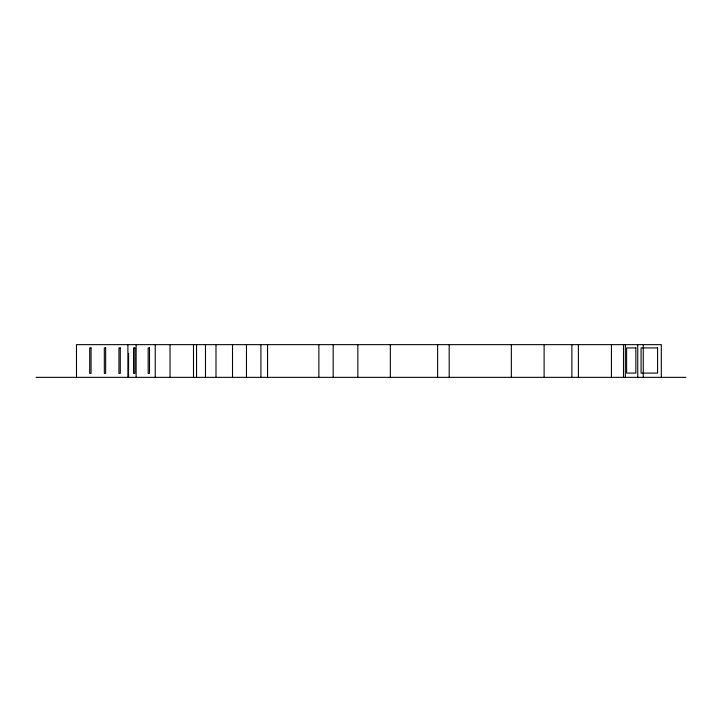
<?xml version="1.0" encoding="UTF-8"?>
<svg xmlns="http://www.w3.org/2000/svg" width="722" height="722" viewBox="0 0 722 722"><rect width="100%" height="100%" fill="white"/><g stroke="black" fill="none" stroke-linecap="round" stroke-linejoin="round"><path stroke-width="1.08" d="M36.1 377.353L685.9 377.353M661.298 377.353L661.298 344.647L76.478 344.647L76.505 377.353M643.257 344.647L643.257 377.353M637.752 344.647L637.752 377.353M625.351 344.647L625.351 377.353M623.501 344.647L623.501 377.353M611.435 344.647L611.435 377.353M578.385 344.647L578.385 377.353M571.887 344.647L571.887 377.353M544.117 344.647L544.117 377.353M511.338 344.647L511.338 377.353M449.174 344.647L449.201 377.353M437.631 344.647L437.631 377.353M390.331 344.647L390.331 377.353M357.85 344.647L357.85 377.353M333.167 344.647L333.167 377.353M318.871 344.647L318.871 377.353M267.555 344.647L267.555 377.353M260.913 344.647L260.913 377.353M246.473 344.647L246.473 377.353M232.511 344.647L232.511 377.353M215.995 344.647L215.995 377.353M205.481 344.647L205.481 377.353M196.537 344.647L196.537 377.353M193.505 344.647L193.505 377.353M170.031 344.647L170.031 377.353M155.221 344.647L155.221 377.353M136.124 344.647L136.124 377.353M128.57 353.41L128.57 377.353M127.893 344.647L127.893 377.353M91.053 347.932L89.718 347.932L89.718 373.364L91.053 373.364L91.053 347.932M105.665 347.932L104.329 347.932L104.329 373.364L105.665 373.364L105.665 347.932M120.276 347.932L118.94 347.932L118.94 373.364L120.276 373.364L120.276 347.932M134.888 347.932L133.552 347.932L133.552 373.364L134.888 373.364L134.888 347.932M149.499 347.932L148.163 347.932L148.163 373.364L149.499 373.364L149.499 347.932M635.856 347.932L626.615 347.932L626.615 373.084L635.856 373.084L635.856 347.932M657.589 347.932L641.064 347.932L641.064 373.084L657.589 373.084L657.589 347.932"/></g></svg>
